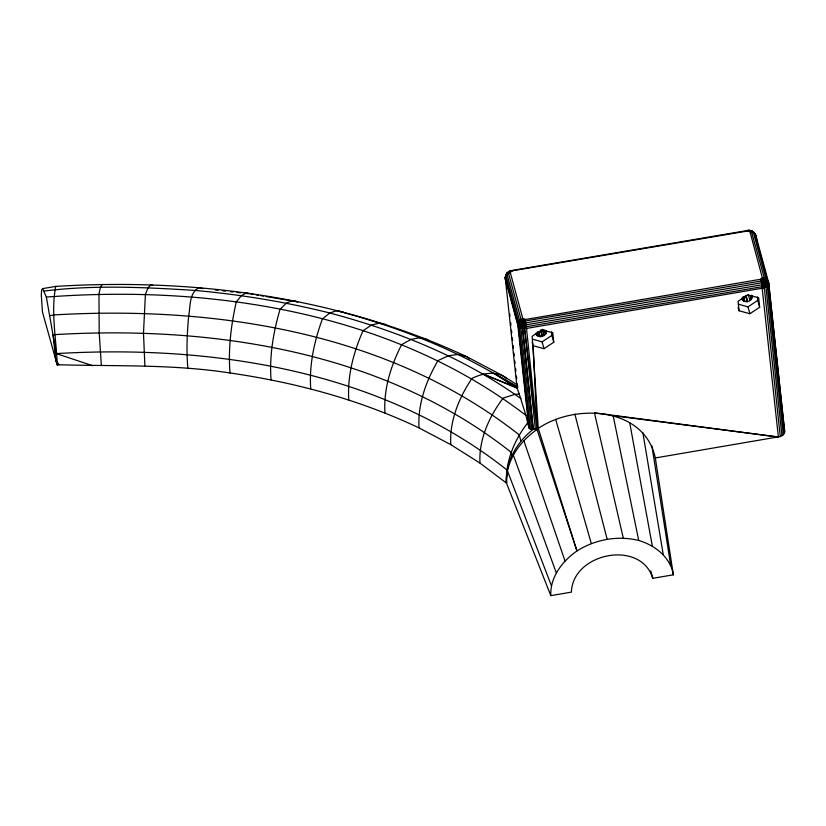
<?xml version="1.0" encoding="UTF-8"?>
<svg xmlns="http://www.w3.org/2000/svg" width="826" height="826" viewBox="0 0 826 826"><rect width="100%" height="100%" fill="white"/><g stroke="black" fill="none" stroke-linecap="round" stroke-linejoin="round"><path stroke-width="1.24" d="M756.585 240.5C757.246 235.307 753.167 229.36 747.499 230.485L511.511 270.546L507.432 272.642L505.997 274.748L506.049 276.111L518.501 321.975L522.641 328.449L533.297 429.262C516.931 442.044 505.037 461.951 506.555 483.21C505.45 461.187 519.637 441.621 537.024 429.458L538.273 428.426C574.824 403.243 644.342 406.691 655.307 457.955L673.355 574.813L652.777 578.303C640.78 539.058 572.532 552.976 571.406 592.128L550.808 595.629L506.462 483.086L479.968 463.076L450.759 444.636L419.009 427.889C417.646 404.069 426.102 380.848 438.017 360.559L448.384 355.748L458.162 354.437L466.804 356.708L503.065 375.84L517.252 384.802M655.307 457.955L780.291 436.551L764.287 287.882L765.981 278.682L753.518 232.829L752.796 231.548L750.318 230.495L747.282 230.981M450.759 444.636C449.458 420.857 458.936 397.915 471.894 378.432C482.508 373.145 497.2 370.089 506.823 378.845M479.968 463.076C478.729 439.37 489.178 416.758 503.086 398.122L515.145 394.281L519.296 394.136L525.904 415.364L528.857 427.703L530.406 429.117L533.1 428.518L537.024 429.458L576.94 550.952C562.434 561.102 549.961 577.116 550.808 595.629M531.768 429.024L520.896 327.984L522.59 325.258L522.724 322.47L521.01 319.332L508.548 273.478L508.878 271.506L511.511 270.546L511.903 271.052L506.049 276.111L505.357 279.26L517.819 325.114L528.857 427.703M505.357 279.26L505.388 276.452L507.432 272.642L511.903 271.052L509.611 271.248L506.369 274.149L505.295 278.032L517.107 388.179L519.296 394.136M780.291 436.551L783.316 434.796L767.313 286.126L768.211 281.016L765.981 278.682L762.46 277.712L760.849 279.229L523.199 319.868L519.265 323.606L518.398 326.26L529.414 428.663M530.406 429.117L519.451 327.241L520.215 325.114L522.59 325.258L523.932 323.978L525.016 319.29L522.755 318.423L519.564 320.54L517.912 323.534L518.398 326.26L522.641 328.449L526.554 328.428L764.287 287.882L768.242 284.98L768.624 282.513L755.749 235.162L754.117 232.602C752.992 231.394 747.396 229.163 747.736 231.001C751.371 231.982 756.915 233.077 755.862 238.074M511.511 270.546L507.432 272.642L505.997 274.748L505.295 278.032L505.739 275.905M781.964 435.787L765.96 287.118L767.302 279.715L754.117 232.602L751.247 230.95L747.736 231.001L509.611 271.248M511.676 270.546L507.03 273.292L507.102 274.686L519.564 320.54L522.59 325.258L526.069 324.845L761.902 284.784L763.596 283.266L764.329 278.001L751.247 230.95M673.355 574.813C670.557 557.282 654.925 545.253 638.715 540.462L613.15 415.705L778.391 437.037L761.572 282.822L762.728 279.188L749.998 231.858L748.604 230.371L747.736 231.001M535.764 333.291C537.148 338.877 546.399 336.977 546.43 331.484L546.131 330.421M783.316 434.796L784.628 431.182L768.624 282.513L768.211 281.016L767.395 281.459L762.728 279.188L760.849 279.229L761.572 282.822L765.196 284.051L767.313 286.126M469.426 358.866L466.804 356.708C339.187 297.112 195.514 277.753 55.724 286.405C50.727 312.032 56.323 339.042 57.273 365.071L59.059 364.762C116.094 366.383 173.377 364.142 230.01 372.98C295.15 382.366 359.424 399.629 419.009 427.889M510.582 270.804L510.292 272.57L522.755 318.423L521.33 323.792L520.215 325.114M752.166 295.987L752.249 297.639C751.092 301.469 745.527 303.07 742.595 300.323L741.655 298.32M508.413 272.198L507.102 274.686L505.997 274.748L505.45 277.681L518.398 326.26L526.348 326.735L762.181 286.674L768.696 283.741L768.211 281.016M102.156 284.402L100.462 287.303L98.955 293.87L99.203 332.713L101.35 365.402M527.566 422.933C514.391 440 505.45 461.259 506.462 483.086L506.751 469.798C380.931 370.285 212.581 344.442 56.313 353.6L46.349 297.061L42.622 288.625L41.62 289.978L41.3 295.006L42.456 312.022L57.273 365.071M507.185 273.798L508.878 271.506M508.548 273.478L510.065 271.527M525.016 319.29L526.348 326.735L524.572 328.603L535.393 429.221M784.256 433.65L768.242 284.98L765.981 278.682L762.315 280.819L525.377 320.984L521.33 323.792L517.912 323.534L520.896 327.984M532.491 339.187L542.114 341.83L551.902 335.366L551.52 331.825M532.243 342.294L533.183 345.733L543.983 348.706L553.771 342.243L552.749 332.795L541.949 329.822L532.161 336.296L538.273 428.426L576.94 550.952C595.174 539.481 617.703 535.258 638.715 540.462M738.403 304.216L748.005 306.859L757.783 300.385L757.401 296.844M749.874 313.735L759.652 307.272L758.64 297.825L747.84 294.851L738.052 301.325L739.063 310.762L749.874 313.735L748.005 306.859M522.724 322.47L523.932 323.978L525.739 322.883L761.572 282.822M765.96 287.118L761.902 284.784L767.137 283.173L768.056 284.123M343.11 312.125L336.801 310.69L329.77 312.992L322.429 318.898C314.252 341.2 309.058 365.009 310.721 388.86M42.622 288.625L55.724 286.405M44.222 291.041C94.216 284.764 145.025 287.293 195.204 290.432C240.562 294.572 285.579 301.913 329.77 312.992C397.451 330.999 463.716 357.586 520.865 398.597M46.349 297.061C212.024 284.619 391.049 312.022 525.904 415.364M49.839 315.635L54.155 314.902C215.493 305.548 389.232 332.289 519.203 434.868L520.876 440.991M336.801 310.69C400.156 327.478 461.992 351.804 517.086 387.662L517.665 387.57M751.918 231.115L750.318 230.495M525.739 322.883L524.283 321.242L519.564 320.54L519.451 326.353M215.431 290.019L217.971 290.298M223.041 290.866L225.57 291.155M230.64 291.723L233.169 292.001M236.969 292.425L240.769 292.858M244.579 293.282L248.378 293.705M778.391 437.037L594.452 412.835L623.279 538.087M250.908 293.994L253.437 294.417M255.977 294.841L258.507 295.264M261.047 295.687L263.577 296.111M266.117 296.534L297.783 301.851L292.332 300.612L286.323 303.142L280.086 309.296C273.334 332.114 269.266 356.027 271.042 379.867M386.568 324.752L379.444 323.08L371.442 325.103L363.037 330.699C353.518 352.392 347.209 376.057 348.768 399.908M249.762 293.715L246.344 292.9L241.368 295.605L236.277 301.955C231.022 325.196 228.1 349.161 230.01 372.98M748.604 230.371L749.275 230.537M427.889 339.651L419.98 337.689L411.069 339.383L401.653 344.618C390.884 365.639 383.481 389.108 384.947 412.948M202.773 288.604L199.107 287.603C188.834 293.065 190.599 306.26 188.679 315.945C187.099 333.332 186.294 350.844 187.863 368.262M56.313 353.6L92.863 365.773M152.769 285.393L150.941 284.774L148.133 287.655L145.428 294.211L143.487 333.033L144.88 365.732M760.849 279.229L762.315 280.819L767.137 283.173M523.932 323.978L526.069 324.845L522.641 328.449L533.1 428.518L533.297 429.262L537.024 429.458L533.183 345.733M517.871 386.847L493.741 373.207L517.107 388.179L483.148 374.085L517.086 387.662M749.595 230.836L751.866 232.147M762.181 286.674L764.287 287.882M522.59 325.258L524.035 326.621L524.572 328.603L537.024 429.458L526.348 326.735M762.46 277.712L764.525 279.808M767.395 281.459L768.696 283.741L784.7 432.411M524.283 321.242L522.755 318.423M56.911 361.633L59.059 364.762M762.315 280.819L763.596 283.266M756.172 236.659L754.117 232.602M764.164 281.459L765.196 284.051M507.278 470.448L551.365 585.634M750.142 295.677L751.453 299.26L750.462 295.615M513.214 454.837L556.27 572.748M538.469 331.938L540.152 336.719L538.831 331.845M745.341 295.574L747.437 301.655L746.219 295.419M743.101 296.823L744.711 301.542L743.503 296.689M523.787 440.506L564.994 560.926M742.842 297.608L744.019 301.253M742.409 297.432L743.534 301.056M537.365 331.763L538.82 336.512M748.263 294.624L750.049 300.633M544.571 330.245L545.676 333.952L544.861 330.297M555.692 419.412L591.313 543.518M542.496 329.533L544.158 335.604L542.734 329.337M757.783 300.385L759.652 307.272M751.588 295.202L752.249 297.639M783.626 427.465L784.628 431.182M745.785 295.574L747.437 301.655M738.134 307.324L739.063 310.762M650.764 570.911L652.777 578.303M551.902 335.366L553.771 342.243M540.586 330.348L542.238 336.43L540.999 330.173M542.114 341.83L543.983 348.706M511.883 455.064L511.118 452.266C383.698 351.566 213.263 325.382 55.043 334.602L53.07 334.943L55.951 361.695M574.855 414.094L607.12 539.13M743.679 296.699L744.918 301.542M544.809 330.286L545.676 333.952M540.958 330.204L542.238 336.43M629.67 422.52L652.344 546.089M642.886 432.824L663.247 554.576M651.91 445.895L670.691 565.366M506.431 283.163L506.699 285.713M509.714 313.725L509.993 316.265M510.675 322.636L510.943 325.176M511.49 330.276L511.769 332.816M512.316 337.917L512.595 340.457M513.142 345.557L513.411 348.097M513.958 353.198L514.237 355.738M514.784 360.828L515.052 363.378M515.61 368.468L515.878 371.019M516.426 376.109L516.704 378.659M517.252 383.749L517.52 386.3M537.179 335.655L536.477 333.26L537.179 335.655"/></g></svg>
